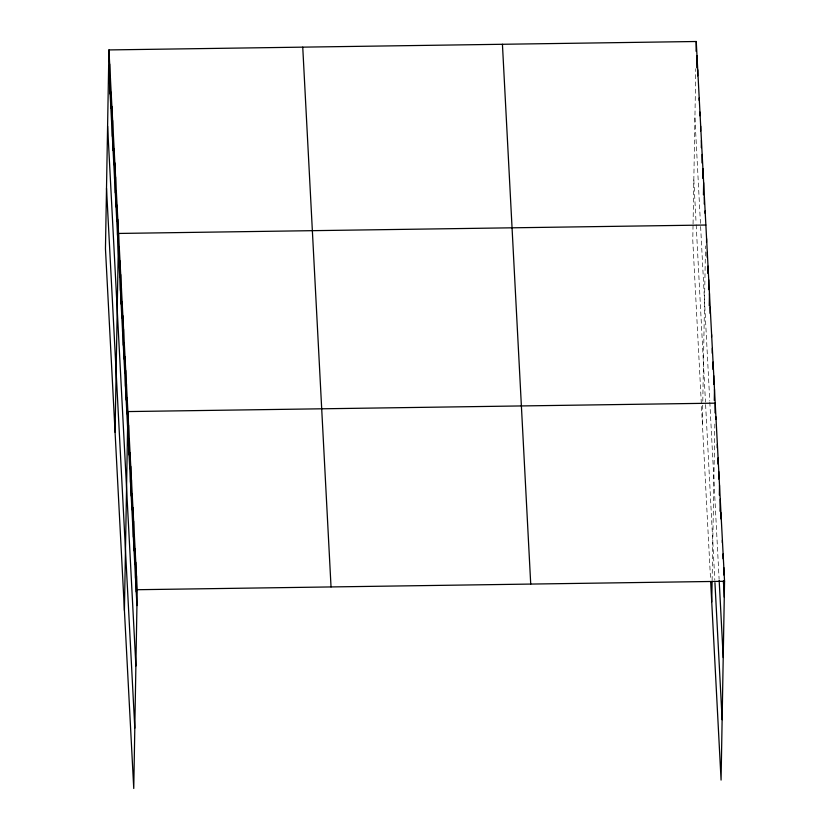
<?xml version="1.0" encoding="UTF-8"?>
<svg xmlns="http://www.w3.org/2000/svg" width="830" height="830" viewBox="0 0 830 830"><rect width="100%" height="100%" fill="white"/><g stroke="black" fill="none" stroke-linecap="round" stroke-linejoin="round"><path stroke-width="0.62" stroke-dasharray="4.15 3.11" d="M693.04 225.2L692.78 240.285L710.563 579.527M693.06 223.944L695.779 68.703M702.398 423.819L702.771 402.446M702.792 401.181L705.5 245.939M712.109 580.575L714.838 424.068M694.918 117.746L709.764 400.921M709.826 402.166L719.102 579.06M693.828 179.934L696.048 222.284M696.183 224.847L705.479 402.073M705.604 404.563L714.817 580.201"/><path stroke-width="1.25" d="M108.927 49.925L105.452 248.71L133.755 788.5L137.22 589.715L108.927 49.925L696.246 41.5L724.549 581.291L721.073 780.076L710.688 582.017M109.394 79.919L109.664 64.035M110.131 94.039L110.411 78.155M110.867 108.159L111.147 92.275M111.614 122.269L111.884 106.385M112.351 136.39L112.631 120.506M113.088 150.51L113.368 134.626M113.824 164.631L114.104 148.746M114.571 178.741L114.851 162.856M115.308 192.861L115.588 176.977M116.044 206.981L116.325 191.097M116.791 221.091L117.072 205.218M117.528 235.212L117.808 219.328M115.08 432.243L118.545 233.448L705.874 225.034M118.991 263.037L119.261 247.153M119.707 276.732L119.987 260.859M120.423 290.438L120.703 274.554M121.139 304.143L121.419 288.259M121.865 317.838L122.135 301.964M122.581 331.544L122.861 315.659M123.297 345.249L123.577 329.365M124.012 358.954L124.293 343.07M124.739 372.649L125.008 356.765M125.455 386.355L125.724 370.471M126.17 400.06L126.451 384.176M126.886 413.755L127.166 397.881M124.417 610.372L127.882 411.576L715.211 403.162L715.035 412.935M128.328 441.166L128.598 425.282M129.044 454.871L129.324 438.987M129.76 468.566L130.04 452.682M130.476 482.272L130.756 466.387M131.202 495.977L131.472 480.093M131.918 509.672L132.198 493.798M132.634 523.377L132.914 507.493M133.35 537.083L133.63 521.199M134.066 550.788L134.346 534.904M134.792 564.483L135.062 548.599M135.508 578.188L135.788 562.304M136.224 591.894L136.504 576.01M696.08 51.273L696.246 41.5M696.775 67.832L696.993 55.62M697.625 75.841L697.729 69.73M699.171 100.409L699.213 97.971M699.887 115.754L699.949 112.092M700.603 131.088L700.686 126.202M701.298 147.657L701.433 140.322M702.024 162.991L702.17 154.442M702.74 178.336L702.906 168.563M703.435 194.894L703.653 182.673M704.265 204.128L704.39 196.793M705.085 213.352L705.127 210.913M706.527 242.391L706.589 238.729M707.222 257.321L707.305 252.434M707.897 273.464L708.021 266.139M708.571 289.608L708.737 279.835M709.245 305.762L709.463 293.54M710.075 313.356L710.179 307.245M711.569 337.094L711.611 334.646M712.244 353.238L712.337 348.351M712.928 369.381L713.053 362.056M713.624 384.311L713.769 375.751M714.298 400.454L714.485 389.457M711.735 601.947L712.088 581.83M715.885 419.306L715.927 416.857M717.296 447.93L717.359 444.268M717.971 464.074L718.075 457.973M718.666 479.003L718.801 471.668M719.34 495.147L719.517 485.374M720.025 511.29L720.233 499.079M720.845 518.885L720.948 512.774M722.349 542.623L722.391 540.185M723.023 558.777L723.106 553.89M723.553 583.469L723.594 581.031M723.698 574.92L723.822 567.585M137.22 589.715L724.549 581.291M723.418 580.979L724.268 597.175M719.164 580.305L723.21 657.536M714.941 582.702L722.131 719.724M502.43 44.281L530.723 584.071M302.743 47.144L331.035 586.935M108.647 65.798L136.94 605.589M107.599 126.16L135.892 665.951M106.51 188.348L134.802 728.138"/></g></svg>
